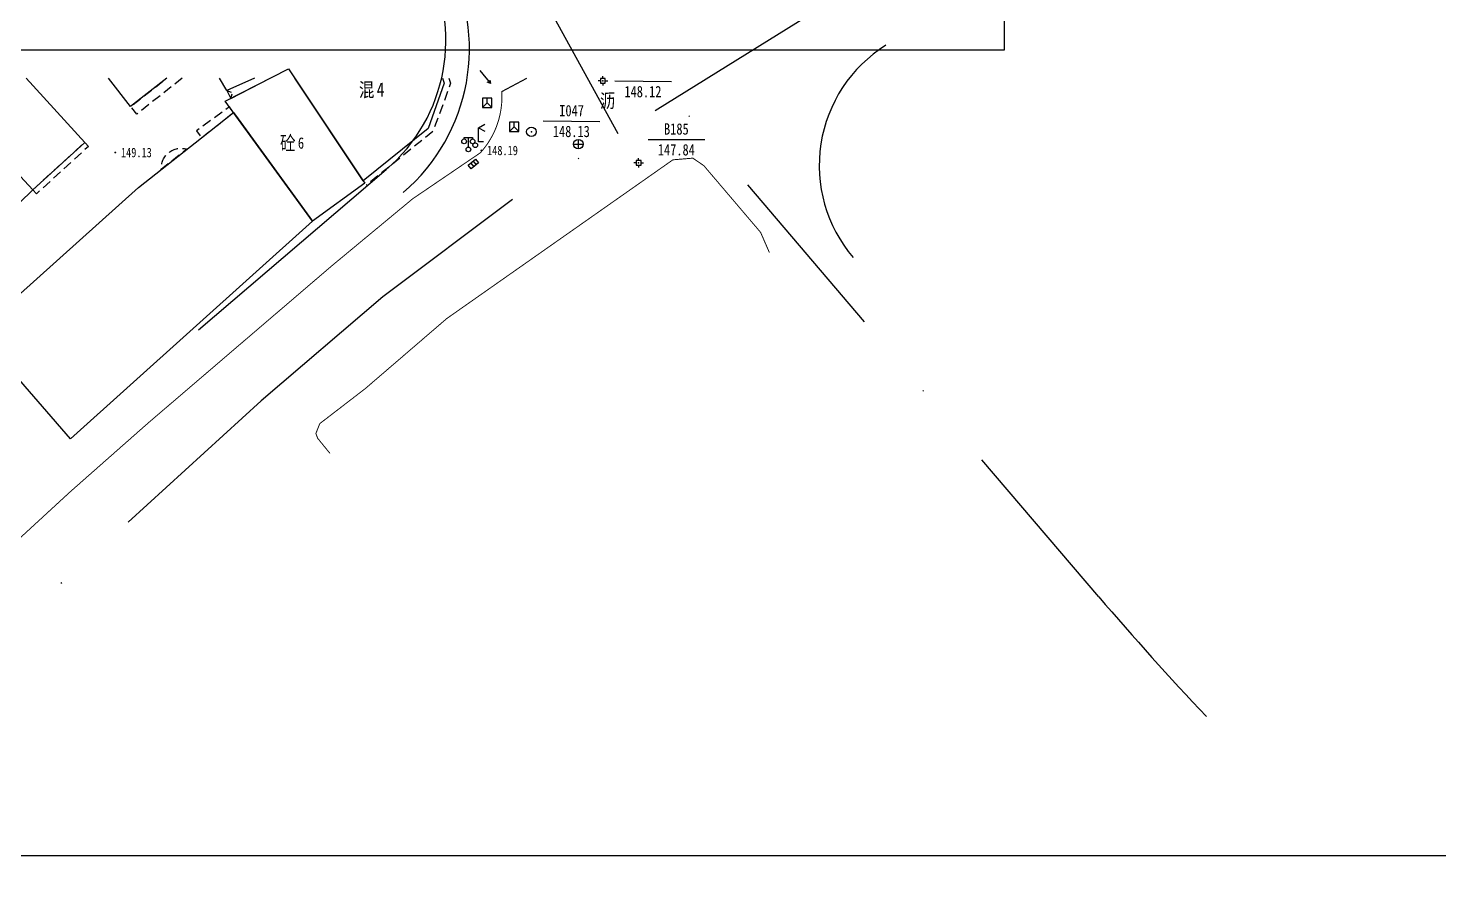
# Model space of a CAD drawing. Extents: x -809667 to 586099, y 3084146 to 3634412.
# Drawn here: x 382044.6 to 382193.9, y 3085483.5 to 3085573.8 of the extents above; entities that cross this region are included whole.
import ezdxf
from ezdxf.enums import TextEntityAlignment as Align

# ---------------------------------------------------------------- set-up
doc = ezdxf.new("R2010")
doc.units = 0
doc.header["$LTSCALE"] = 0.5
doc.header["$PDSIZE"] = 0.2
doc.linetypes.add('DASHDOT', pattern=[25.4, 12.7, -6.35, 0, -6.35])
doc.linetypes.add('X5', pattern=[3, 2, -1])
doc.layers.get('0').update_dxf_attribs({"linetype": 'CONTINUOUS'})
for name, color, linetype in [('dxt', 252, 'CONTINUOUS'), ('GCD', 252, 'CONTINUOUS'), ('KZD', 252, 'CONTINUOUS'), ('PUB_TITLE', 4, 'CONTINUOUS'), ('RD-中线', 1, 'DASHDOT'), ('RD-侧石线', 5, 'CONTINUOUS'), ('文字', 7, 'CONTINUOUS'), ('道路', 4, 'CONTINUOUS')]:
    doc.layers.add(name, color=color, linetype=linetype)
doc.styles.add('HZ', font='', dxfattribs={"width": 0.8})
doc.styles.get('HZ').set_extended_font_data('NSimSun')
doc.linetypes.add('1161', pattern='A,0,[149,AAA.SHX,S=0.15,R=0,X=0,Y=0],-1.6', length=1.6)

# ---------------------------------------------------------------- blocks, each defined once
blk = doc.blocks.new('gc043')
for p, q in [((-1, 0), (1, 0)), ((0, -1), (0, 1))]:
    blk.add_line(p, q)
blk.add_circle((0, 0), 1)
blk = doc.blocks.new('gc170')
at = {"linetype": 'Continuous'}
blk.add_circle((0, 0), 0.5, dxfattribs=at)
blk = doc.blocks.new('gc097')
at = {"color": 0}
for p, q in [((-0.9, 2.2), (-0.9, 2.5)), ((-0.9, 2.5), (0.9, 2.5)), ((0, 0.5), (0, 2.5)), ((0.9, 2.5), (0.9, 2.2))]:
    blk.add_line(p, q, dxfattribs=at)
for centre in [(-0.9, 1.7), (0, 0), (0.9, 1.7)]:
    blk.add_circle(centre, 0.5, dxfattribs=at)
blk = doc.blocks.new('gc052')
for p, q in [((0, 3), (1.3, 3.75)), ((0, 3), (1.3, 2.25)), ((0, 0), (0, 3)), ((1, 0), (0, 0))]:
    blk.add_line(p, q)
blk = doc.blocks.new('gc013b')
at = {"linetype": 'Continuous'}
blk.add_line((0.5, 0), (4, 0), dxfattribs=at)
at = {"linetype": 'Continuous', "flags": 128}
blk.add_lwpolyline([(3.39, 0.35), (4, 0), (3.39, -0.35)], dxfattribs=at)
blk = doc.blocks.new('gc041')
for p, q in [((-1, 0.5), (1, 0.5)), ((-1, -0.5), (-1, 0.5)), ((-0.33, 0.5), (-0.33, -0.5)), ((0.33, 0.5), (0.33, -0.5)), ((1, 0.5), (1, -0.5)), ((1, -0.5), (-1, -0.5))]:
    blk.add_line(p, q)
blk = doc.blocks.new('gc049')
at = {"color": 0}
for p, q in [((-1, 1), (-1, -1)), ((1, 1), (-1, 1)), ((-1, -1), (0, 0)), ((0, 0), (0, 1)), ((0, 0), (1, -1)), ((1, -1), (1, 1)), ((-1, -1), (1, -1))]:
    blk.add_line(p, q, dxfattribs=at)
blk = doc.blocks.new('gc259')
at = {"color": 0, "linetype": 'Continuous', "flags": 128}
for points in [[(-0.5, 0), (-1, 0)], [(-0.5, -0.5), (0.5, -0.5), (0.5, 0.5), (-0.5, 0.5), (-0.5, -0.5)], [(0, 0.5), (0, 1)], [(0.5, 0), (1, 0)], [(0, -0.5), (0, -1)]]:
    blk.add_lwpolyline(points, dxfattribs=at)
at = {"color": 0, "linetype": 'Continuous'}
blk.add_point((0, 0), dxfattribs=at)
blk = doc.blocks.new('gc257')
blk.add_circle((0, 0), 1)
blk.add_point((0, 0))
blk = doc.blocks.new('GC200')
at = {"color": 0, "linetype": 'Continuous', "const_width": 0.2, "flags": 128}
blk.add_lwpolyline([(-0.1, 0, 1), (0.1, 0, 1)], format="xyb", close=True, dxfattribs=at)

msp = doc.modelspace()

# ---------------------------------------------------------------- linework, layer by layer
at = {"layer": 'dxt', "color": 252, "linetype": 'Continuous'}
for p, q in [((382065.658, 3085567.24), (382066.129, 3085567.074)), ((382066.083, 3085566.411), (382066.236, 3085566.887))]:
    msp.add_line(p, q, dxfattribs=at)
at = {"layer": 'dxt', "color": 252, "linetype": 'Continuous', "flags": 128}
for points, elevation in [([(382065.5, 3085566.113), (382072.193, 3085569.542), (382080.096, 3085557.676), (382080.263, 3085557.449), (382074.718, 3085553.421), (382065.5, 3085566.113)], 59.86), ([(382045.125, 3085556.75), (382034.906, 3085567.75), (382028.742, 3085563.021), (382039.469, 3085551.25)], -856.383), ([(382074.718, 3085553.421), (382049.111, 3085530.39), (382039.296, 3085541.706), (382056.313, 3085557), (382056.313, 3085557), (382062.991, 3085562.256), (382066.37, 3085564.916), (382066.856, 3085564.246)], 59.86)]:
    msp.add_lwpolyline(points, close=True, dxfattribs=dict(at, elevation=elevation))
for points, elevation in [([(382035.747, 3085568.553), (382034.906, 3085567.75), (382045.125, 3085556.75), (382050.625, 3085561.75), (382044.44, 3085568.553)], -856.383), ([(382059.304, 3085568.553), (382055.49, 3085565.564), (382053.147, 3085568.553)], -854.424), ([(382068.61, 3085568.553), (382065.658, 3085567.24), (382064.909, 3085568.553)], 54.481), ([(382068.61, 3085568.553), (382065.658, 3085567.24), (382066.083, 3085566.411), (382070.263, 3085568.553)], 54.481)]:
    msp.add_lwpolyline(points, dxfattribs=dict(at, elevation=elevation))
at = {"layer": 'dxt', "color": 252, "linetype": 'X5', "elevation": -854.424, "flags": 128}
msp.add_lwpolyline([(382060.952, 3085568.553), (382056.131, 3085564.746), (382055.49, 3085565.564), (382059.304, 3085568.553)], dxfattribs=at)
at = {"layer": 'dxt', "color": 252, "linetype": 'Continuous', "flags": 128}
msp.add_lwpolyline([(382088.488, 3085568.553), (382088.671, 3085568.031), (382086.963, 3085563.214), (382080.096, 3085557.676), (382072.851, 3085568.553)], dxfattribs=at)
at = {"layer": 'dxt', "color": 252, "linetype": 'X5', "flags": 128}
msp.add_lwpolyline([(382089.159, 3085568.553), (382089.352, 3085568.021), (382087.478, 3085562.907), (382080.423, 3085557.225)], dxfattribs=at)
at = {"layer": 'dxt', "color": 252, "linetype": '1161', "flags": 128}
msp.add_lwpolyline([(382094.757, 3085567.156), (382097.405, 3085568.553)], dxfattribs=at)
at = {"layer": 'dxt', "color": 252, "linetype": 'Continuous', "const_width": 0.1, "flags": 128}
msp.add_lwpolyline([(382094.761, 3085567.154, -0.0537577), (382094.685, 3085565.273, -0.0537577), (382094.21, 3085563.45, -0.046837), (382093.487, 3085561.976, -0.046837), (382092.501, 3085560.662)], format="xyb", dxfattribs=at)
at = {"layer": 'dxt', "color": 252, "linetype": 'X5', "flags": 128}
for points, elevation in [([(382062.991, 3085562.256), (382066.37, 3085564.916), (382065.935, 3085565.514), (382062.458, 3085562.989)], 59.86), ([(382045.125, 3085556.75), (382050.625, 3085561.75), (382051.015, 3085561.32), (382045.515, 3085556.32)], -856.383)]:
    msp.add_lwpolyline(points, close=True, dxfattribs=dict(at, elevation=elevation))
at = {"layer": 'dxt', "color": 252, "linetype": 'Continuous', "const_width": 0.1, "elevation": 146.775, "flags": 128}
msp.add_lwpolyline([(382092.501, 3085560.662), (382085.336, 3085555.792), (382076.829, 3085548.743), (382057.388, 3085532.108), (382049.155, 3085524.846), (382033.924, 3085510.834), (382004.688, 3085483.577)], dxfattribs=at)
at = {"layer": 'dxt', "color": 252, "linetype": 'X5', "elevation": 59.86, "flags": 128}
msp.add_lwpolyline([(382058.728, 3085558.901), (382061.451, 3085561.044), (382058.728, 3085558.901, -0.5212634), (382061.451, 3085561.044)], format="xyb", dxfattribs=at)
at = {"layer": 'dxt', "color": 252, "linetype": 'Continuous', "const_width": 0.1, "flags": 128}
msp.add_lwpolyline([(382123.088, 3085550.098), (382122.157, 3085552.238), (382116.147, 3085559.3), (382114.983, 3085560.093), (382112.873, 3085559.915), (382088.933, 3085543.113), (382080.324, 3085535.712), (382075.504, 3085532.003), (382075.089, 3085530.952), (382075.289, 3085530.441), (382076.582, 3085528.854)], dxfattribs=at)
at = {"layer": 'KZD', "color": 252, "linetype": 'Continuous'}
for p, q in [((382106.716, 3085568.264), (382112.716, 3085568.19)), ((382099.139, 3085564.049), (382105.14, 3085563.976)), ((382110.24, 3085562.07), (382116.24, 3085562.07))]:
    msp.add_line(p, q, dxfattribs=at)
at = {"layer": 'PUB_TITLE', "linetype": 'Continuous'}
msp.add_lwpolyline([(381727.482, 3085571.553), (382147.982, 3085571.553), (382147.982, 3085868.553), (381727.482, 3085868.553)], close=True, dxfattribs=at)
at = {"layer": 'RD-中线', "ltscale": 3}
for points in [[(382107.084, 3085562.662), (382066.549, 3085636.536, 0.0429899), (382028.471, 3085693.68), (382020.591, 3085703.551)], [(382169.335, 3085501, -0.0128027), (382157.943, 3085513.69), (382113.04, 3085566.362)]]:
    msp.add_lwpolyline(points, format="xyb", dxfattribs=at)
msp.add_lwpolyline([(382174.938, 3085604.567), (382170.925, 3085602.484), (382127.189, 3085575.153), (382095.887, 3085555.706), (382082.179, 3085545.422), (382069.302, 3085534.422), (382032.664, 3085501)], dxfattribs=at)
at = {"layer": 'RD-侧石线', "linetype": 'ByBlock'}
msp.add_arc((382143.363, 3085559.314), 15, 122.00175, 220.44782, dxfattribs=at)
at = {"layer": '文字', "color": 3, "linetype": 'Continuous', "flags": 128}
msp.add_lwpolyline([(381543.42, 3085960.15), (382983.269, 3085960.15), (382983.269, 3085486.288), (381543.42, 3085486.288)], close=True, dxfattribs=at)
at = {"layer": '道路', "linetype": 'Continuous', "flags": 128}
msp.add_lwpolyline([(382062.682, 3085541.921), (382082.541, 3085558.885, 0.3553526), (382086.631, 3085581.231), (382058.659, 3085632.206, 0.0231325), (382039.813, 3085663.074, 0.0223165)], format="xyb", dxfattribs=at)
at = {"layer": '道路', "linetype": 'Continuous'}
msp.add_arc((382071.342, 3085571.676), 20, 310.50416, 28.75537, dxfattribs=at)

# ---------------------------------------------------------------- block references
at = {"layer": 'dxt', "color": 252, "linetype": 'Continuous', "xscale": 0.5, "yscale": 0.5}
for name, p, rotation in [('gc013b', (382092.292, 3085569.552), 309.2819140572418), ('gc170', (382091.96, 3085561.458, 382084.757), 214.2028071797525)]:
    msp.add_blockref(name, p, dxfattribs=dict(at, rotation=rotation))
at = {"layer": 'dxt', "color": 8, "linetype": 'Continuous', "xscale": 0.5, "yscale": 0.5}
for name, p in [('gc049', (382093.214, 3085565.945)), ('gc049', (382096.075, 3085563.404)), ('gc097', (382091.23, 3085561.019))]:
    msp.add_blockref(name, p, dxfattribs=at)
at = {"layer": 'dxt', "color": 252, "linetype": 'Continuous', "xscale": 0.5, "yscale": 0.5}
for name, p in [('gc052', (382092.318, 3085561.806)), ('gc043', (382102.867, 3085561.574))]:
    msp.add_blockref(name, p, dxfattribs=at)
at = {"layer": 'dxt', "color": 252, "linetype": 'Continuous', "xscale": 0.5, "yscale": 0.5, "zscale": 0.5, "rotation": 39.14638534988737}
msp.add_blockref('gc041', (382091.764, 3085559.476), dxfattribs=at)
at = {"layer": 'GCD', "color": 8, "linetype": 'Continuous'}
ref = msp.add_blockref('GC200', (382053.863, 3085560.692, 149.132), dxfattribs=dict(at, xscale=0.5, yscale=0.5, zscale=0.5))
ref.add_attrib('height', '149.13', dxfattribs={"linetype": 'Continuous', "height": 1, "style": 'HZ', "width": 0.8}).set_placement((382054.463, 3085560.692, 149.132), align=Align.MIDDLE_LEFT)
ref = msp.add_blockref('GC200', (382092.606, 3085560.909, 148.19), dxfattribs=dict(at, xscale=0.5, yscale=0.5, zscale=0.5))
ref.add_attrib('height', '148.19', dxfattribs={"linetype": 'Continuous', "height": 1, "style": 'HZ', "width": 0.8}).set_placement((382093.206, 3085560.909, 148.19), align=Align.MIDDLE_LEFT)
at = {"layer": 'KZD', "color": 8, "linetype": 'Continuous', "xscale": 0.5, "yscale": 0.5}
for p in [(382105.471, 3085568.278, 148.834), (382109.25, 3085559.594, 147.843)]:
    msp.add_blockref('gc259', p, dxfattribs=at)
at = {"layer": 'KZD', "color": 252, "linetype": 'Continuous', "xscale": 0.5, "yscale": 0.5}
msp.add_blockref('gc257', (382097.894, 3085562.881, 148.836), dxfattribs=at)

# ---------------------------------------------------------------- texts
at = {"layer": 'dxt', "color": 252, "linetype": 'Continuous', "style": 'HZ', "width": 0.8}
msp.add_text('混', height=1.5, rotation=0.8, dxfattribs=at).set_placement((382081.275, 3085567.346), align=Align.MIDDLE_RIGHT)
msp.add_text('4', height=1.5, rotation=0.8, dxfattribs=at).set_placement((382081.525, 3085567.346), align=Align.MIDDLE_LEFT)
msp.add_text('沥', height=1.5, rotation=0.8, dxfattribs=at).set_placement((382105.97, 3085566.169), align=Align.MIDDLE)
msp.add_text('砼', height=1.5, dxfattribs=at).set_placement((382072.942, 3085561.695), align=Align.MIDDLE_RIGHT)
msp.add_text('6', height=1.2, dxfattribs=at).set_placement((382073.192, 3085561.695), align=Align.MIDDLE_LEFT)
at = {"layer": 'KZD', "color": 252, "linetype": 'Continuous', "style": 'HZ', "width": 0.8}
for s, p in [('148.12', (382109.703, 3085567.127)), ('I047', (382102.153, 3085565.112)), ('148.13', (382102.126, 3085562.912)), ('B185', (382113.24, 3085563.17)), ('147.84', (382113.24, 3085560.97))]:
    msp.add_text(s, height=1.2, dxfattribs=at).set_placement(p, align=Align.MIDDLE)

doc.saveas('drawing.dxf')
